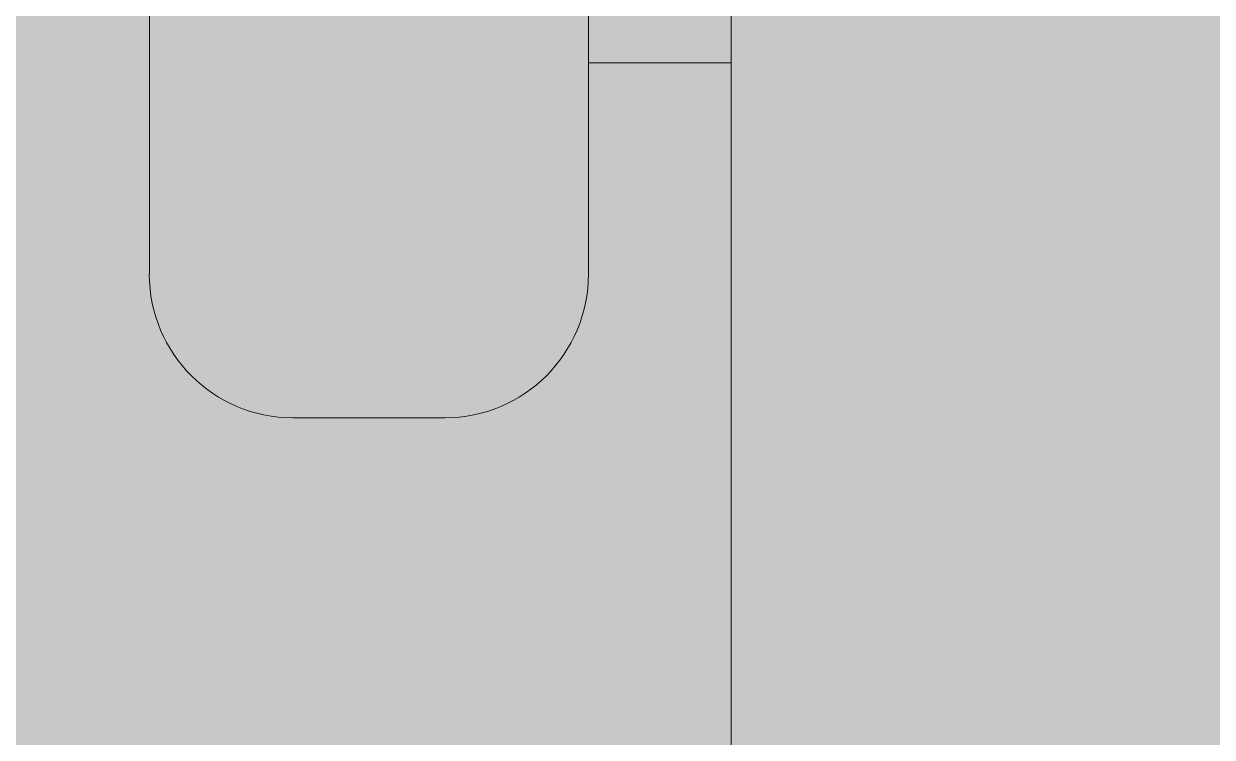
# Model space of a CAD drawing. Extents: x -12260 to 184725, y -29287 to 19916.
# Drawn here: x 41846.3 to 42008.7, y -6589.9 to -6492.4 of the extents above; entities that cross this region are included whole.
import ezdxf
from ezdxf.enums import TextEntityAlignment as Align

# ---------------------------------------------------------------- set-up
doc = ezdxf.new("R2010")
doc.units = 0
doc.header["$LTSCALE"] = 0.25
doc.linetypes.add('DASHDOT', pattern=[25.4, 12.7, -6.35, 0, -6.35])
for name, color, linetype, lineweight in [('01-First Floor-FUR$0$LOADING', 253, 'Continuous', 5), ('01-First Floor-FUR$0$NEW Wall', 166, 'Continuous', 5), ('E-LITE-CIRC-NUMB', 6, 'Continuous', 25), ('E-LITE-CLNG', 150, 'Continuous', 35), ('E-LITE-CLNG-CNDT', 6, 'DASHDOT', 35), ('E-LITE-CTRL', 6, 'Continuous', 25), ('E-LITE-IDEN', 6, 'Continuous', 25)]:
    doc.layers.add(name, color=color, linetype=linetype, lineweight=lineweight)
doc.styles.add('DC_SIMPLEX', font='SIMPLEX.shx', dxfattribs={"width": 0.7})

# ---------------------------------------------------------------- blocks, each defined once
blk = doc.blocks.new('*U216')
h = blk.add_hatch(color=254)
h.dxf.hatch_style = 1
h.paths.add_polyline_path([(-300, 300), (-300, -300), (300, -300), (300, 300)])
edge = h.paths.add_edge_path(flags=16)
edge.add_arc((0, 0), 45, 0, 360)
at = {"layer": 'E-LITE-CIRC-NUMB', "style": 'DC_SIMPLEX', "width": 0.7, "flags": 8}
blk.add_attdef('CIRCUIT', text='', height=200, rotation=0, dxfattribs=at).set_placement((-473.9, 300), align=Align.RIGHT)
at = {"layer": 'E-LITE-CTRL', "style": 'DC_SIMPLEX', "width": 0.7, "flags": 8}
blk.add_attdef('CONTROL', (1118.9, -935), '', height=200, rotation=360, dxfattribs=at)
at = {"layer": 'E-LITE-IDEN', "style": 'DC_SIMPLEX', "width": 0.7, "flags": 8}
blk.add_attdef('TYPE', (460.41, 457.65), '', height=200, rotation=360, dxfattribs=at)
blk = doc.blocks.new('*X334')
at = {"color": 0}
for p, q in [((5, 3), (5, 3)), ((5, 3), (5, 3)), ((5, 3), (5, 3)), ((5, 3), (5, 3)), ((5, 3), (5, 3)), ((5, 3), (5, 3)), ((5, 3), (5, 3)), ((5, 3), (5, 3)), ((5, 3), (5, 3)), ((5, 3), (5, 3)), ((5, 3), (5, 3)), ((5, 3), (5, 3)), ((5, 3), (5, 3)), ((5, 3), (5, 3)), ((5, 3), (5, 3)), ((5, 3), (5, 3)), ((5, 3), (5, 3)), ((5, 3), (5, 3)), ((5, 3), (5, 3)), ((5, 3), (5, 3)), ((5, 3), (5, 3)), ((5, 3), (5, 3)), ((5, 3), (5, 3)), ((5, 3), (5, 3)), ((5, 3), (5, 3)), ((5, 3), (5, 3)), ((5, 3), (5, 3)), ((5, 3), (5, 3)), ((5, 3), (5, 3)), ((5, 3), (5, 3)), ((5, 3), (5, 3)), ((5, 3), (5, 3)), ((5, 3), (5, 3)), ((5, 3), (5, 3)), ((5, 3), (5, 3)), ((5, 3), (5, 3)), ((5, 3), (5, 3)), ((5, 3), (5, 3)), ((5, 3), (5, 3)), ((5, 3), (5, 3)), ((5, 3), (5, 3)), ((5, 3), (5, 3)), ((5, 3), (5, 3)), ((5, 3), (5, 3)), ((5, 3), (5, 3)), ((5, 3), (5, 3)), ((5, 3), (5, 3)), ((5, 3), (5, 3)), ((5, 3), (5, 3)), ((5, 3), (5, 3)), ((5, 3), (5, 3)), ((5, 3), (5, 3)), ((5, 3), (5, 3)), ((5, 3), (5, 3)), ((5, 3), (5, 3)), ((5, 3), (5, 3)), ((5, 3), (5, 3)), ((5, 3), (5, 3)), ((5, 3), (5, 3)), ((5, 3), (5, 3)), ((5, 3), (5, 3)), ((5, 3), (5, 3)), ((5, 3), (5, 3)), ((5, 3), (5, 3)), ((5, 3), (5, 3)), ((5, 3), (5, 3)), ((6, 3), (5, 3)), ((5, 3), (5, 3)), ((6, 3), (5, 3)), ((5, 3), (5, 3)), ((6, 3), (5, 3)), ((5, 3), (5, 3)), ((6, 3), (5, 3)), ((5, 3), (5, 3)), ((5, 3), (5, 3)), ((5, 3), (5, 3)), ((5, 3), (5, 3)), ((5, 3), (5, 3)), ((5, 3), (5, 3)), ((5, 3), (5, 3)), ((5, 3), (5, 3)), ((5, 3), (5, 3)), ((5, 3), (5, 3)), ((5, 3), (5, 3)), ((5, 3), (5, 3)), ((5, 3), (5, 3)), ((5, 3), (5, 3)), ((5, 3), (5, 3)), ((5, 3), (5, 3)), ((5, 3), (5, 3)), ((5, 3), (5, 3)), ((5, 3), (5, 3)), ((5, 3), (5, 3)), ((5, 3), (5, 3)), ((5, 3), (5, 3)), ((5, 3), (5, 3)), ((6, 3), (6, 3)), ((6, 3), (6, 3)), ((6, 3), (6, 3)), ((6, 3), (6, 3)), ((6, 3), (6, 3)), ((6, 3), (6, 3)), ((6, 3), (6, 3)), ((6, 3), (6, 3)), ((6, 3), (6, 3)), ((6, 3), (6, 3)), ((6, 3), (6, 3)), ((6, 3), (6, 3)), ((6, 3), (6, 3)), ((6, 3), (6, 3)), ((6, 3), (6, 3)), ((6, 3), (6, 3)), ((6, 3), (6, 3)), ((6, 3), (6, 3)), ((6, 3), (6, 3)), ((6, 3), (6, 3)), ((6, 3), (6, 3)), ((6, 3), (6, 3)), ((6, 3), (6, 3)), ((6, 3), (6, 3)), ((6, 3), (6, 3)), ((6, 3), (6, 3)), ((6, 3), (6, 3)), ((6, 3), (6, 3)), ((6, 3), (6, 3)), ((6, 3), (6, 3)), ((6, 3), (6, 3)), ((6, 3), (6, 3)), ((6, 3), (6, 3)), ((6, 3), (6, 3)), ((6, 3), (6, 3)), ((6, 3), (6, 3)), ((6, 3), (6, 3)), ((6, 3), (6, 3)), ((6, 3), (6, 3)), ((6, 3), (6, 3)), ((6, 3), (6, 3)), ((6, 3), (6, 3)), ((6, 3), (6, 3)), ((6, 3), (6, 3)), ((6, 3), (6, 3)), ((6, 3), (6, 3)), ((6, 3), (6, 3)), ((6, 3), (6, 3)), ((6, 3), (6, 3)), ((6, 3), (6, 3)), ((6, 3), (6, 3)), ((6, 3), (6, 3)), ((6, 3), (6, 3)), ((6, 3), (6, 3)), ((6, 3), (6, 3)), ((6, 3), (6, 3)), ((6, 3), (6, 3)), ((6, 3), (6, 3)), ((6, 3), (6, 3)), ((6, 3), (6, 3)), ((6, 3), (6, 3)), ((6, 3), (6, 3)), ((6, 3), (6, 3)), ((6, 3), (6, 3)), ((6, 3), (6, 3)), ((6, 3), (6, 3)), ((6, 3), (6, 3)), ((6, 3), (6, 3)), ((6, 3), (6, 3)), ((6, 3), (6, 3)), ((6, 3), (6, 3)), ((6, 3), (6, 3)), ((6, 3), (6, 3)), ((6, 3), (6, 3)), ((6, 3), (6, 3)), ((6, 3), (6, 3)), ((6, 3), (6, 3)), ((6, 3), (6, 3)), ((6, 3), (6, 3)), ((6, 3), (6, 3)), ((6, 3), (6, 3)), ((6, 3), (6, 3)), ((6, 3), (6, 3)), ((6, 3), (6, 3)), ((6, 3), (6, 3)), ((6, 3), (6, 3)), ((6, 3), (6, 3)), ((6, 3), (6, 3)), ((6, 3), (6, 3)), ((6, 3), (6, 3)), ((6, 3), (6, 3)), ((6, 3), (6, 3)), ((6, 3), (6, 3)), ((6, 3), (6, 3)), ((6, 3), (6, 3)), ((6, 3), (6, 3)), ((6, 3), (6, 3)), ((6, 3), (6, 3)), ((6, 3), (6, 3)), ((6, 3), (6, 3)), ((6, 3), (6, 3)), ((6, 3), (6, 3)), ((6, 3), (6, 3)), ((6, 3), (6, 3)), ((6, 3), (6, 3)), ((6, 3), (6, 3)), ((6, 3), (6, 3)), ((6, 3), (6, 3)), ((6, 3), (6, 3)), ((6, 3), (6, 3)), ((6, 3), (6, 3)), ((6, 3), (6, 3)), ((6, 3), (6, 3)), ((6, 3), (6, 3)), ((6, 3), (6, 3)), ((6, 3), (6, 3)), ((6, 3), (6, 3)), ((6, 3), (6, 3)), ((6, 3), (6, 3)), ((6, 3), (6, 3)), ((6, 3), (6, 3)), ((6, 3), (6, 3)), ((6, 3), (6, 3)), ((6, 3), (6, 3)), ((6, 3), (6, 3)), ((6, 3), (6, 3)), ((6, 3), (6, 3)), ((6, 3), (6, 3)), ((6, 3), (6, 3)), ((6, 3), (6, 3)), ((6, 3), (6, 3)), ((6, 3), (6, 3)), ((6, 3), (6, 3)), ((6, 3), (6, 3)), ((6, 3), (6, 3)), ((6, 3), (6, 3)), ((6, 3), (6, 3)), ((6, 3), (6, 3)), ((6, 3), (6, 3)), ((6, 3), (6, 3)), ((6, 3), (6, 3)), ((6, 3), (6, 3)), ((6, 3), (6, 3)), ((6, 3), (6, 3)), ((6, 3), (6, 3)), ((6, 3), (6, 3)), ((6, 3), (6, 3)), ((6, 3), (6, 3)), ((6, 3), (6, 3)), ((6, 3), (6, 3)), ((6, 3), (6, 3)), ((6, 3), (6, 3)), ((6, 3), (6, 3)), ((6, 3), (6, 3)), ((6, 3), (6, 3)), ((6, 3), (6, 3)), ((6, 3), (6, 3)), ((6, 3), (6, 3)), ((6, 3), (6, 3)), ((6, 3), (6, 3)), ((6, 3), (6, 3)), ((6, 3), (6, 3)), ((6, 3), (6, 3)), ((6, 3), (6, 3)), ((6, 3), (6, 3)), ((6, 3), (6, 3)), ((6, 3), (6, 3)), ((6, 3), (6, 3)), ((6, 3), (6, 3)), ((6, 3), (6, 3)), ((6, 3), (6, 3)), ((6, 3), (6, 3)), ((6, 3), (6, 3)), ((6, 3), (6, 3)), ((6, 3), (6, 3)), ((6, 3), (6, 3)), ((6, 3), (6, 3)), ((6, 3), (6, 3)), ((6, 3), (6, 3)), ((6, 3), (6, 3)), ((6, 3), (6, 3)), ((6, 3), (6, 3)), ((6, 3), (6, 3)), ((6, 3), (6, 3)), ((6, 3), (6, 3)), ((6, 3), (6, 3)), ((6, 3), (6, 3)), ((6, 3), (6, 3)), ((6, 3), (6, 3)), ((6, 3), (6, 3)), ((6, 3), (6, 3)), ((6, 3), (6, 3)), ((6, 3), (6, 3)), ((6, 3), (6, 3)), ((6, 3), (6, 3)), ((6, 3), (6, 3)), ((6, 3), (6, 3)), ((6, 3), (6, 3)), ((6, 3), (6, 3)), ((6, 3), (6, 3)), ((6, 3), (6, 3)), ((6, 3), (6, 3)), ((6, 3), (6, 3)), ((6, 3), (6, 3)), ((6, 3), (5, 3)), ((6, 3), (5, 3)), ((6, 3), (5, 3)), ((6, 3), (5, 3)), ((6, 3), (5, 3)), ((6, 3), (6, 3)), ((6, 3), (6, 3)), ((6, 3), (6, 3)), ((6, 3), (6, 3)), ((6, 3), (6, 3)), ((6, 3), (6, 3)), ((6, 3), (6, 3)), ((6, 3), (6, 3)), ((6, 3), (6, 3)), ((6, 3), (6, 3)), ((6, 3), (6, 3)), ((6, 3), (6, 3)), ((6, 3), (6, 3)), ((6, 3), (6, 3)), ((6, 3), (6, 3)), ((6, 3), (6, 3)), ((6, 3), (6, 3)), ((6, 3), (6, 3)), ((6, 3), (6, 3)), ((6, 3), (6, 3)), ((6, 3), (6, 3)), ((6, 3), (6, 3)), ((6, 3), (6, 3)), ((6, 3), (6, 3)), ((6, 3), (6, 3)), ((6, 3), (6, 3)), ((6, 3), (6, 3)), ((6, 3), (6, 3)), ((6, 3), (6, 3)), ((6, 3), (6, 3)), ((6, 3), (6, 3)), ((6, 3), (6, 3)), ((6, 3), (6, 3)), ((6, 3), (6, 3)), ((6, 3), (6, 3)), ((6, 3), (6, 3)), ((6, 3), (6, 3)), ((6, 3), (6, 3)), ((6, 3), (6, 3)), ((6, 3), (6, 3)), ((6, 3), (6, 3)), ((6, 3), (6, 3)), ((6, 3), (6, 3)), ((6, 3), (6, 3)), ((6, 3), (6, 3)), ((6, 3), (6, 3)), ((6, 3), (6, 3)), ((6, 3), (6, 3)), ((6, 3), (6, 3)), ((6, 3), (6, 3)), ((6, 3), (6, 3)), ((6, 3), (6, 3)), ((6, 3), (6, 3)), ((6, 3), (6, 3)), ((6, 3), (6, 3)), ((6, 3), (6, 3)), ((6, 3), (6, 3)), ((6, 3), (6, 3)), ((6, 3), (6, 3)), ((6, 3), (6, 3)), ((6, 3), (6, 3)), ((6, 3), (6, 3)), ((6, 3), (6, 3)), ((6, 3), (6, 3)), ((6, 3), (6, 3)), ((6, 3), (6, 3)), ((6, 3), (6, 3)), ((6, 3), (6, 3)), ((6, 3), (6, 3)), ((6, 3), (6, 3)), ((6, 3), (6, 3)), ((6, 3), (6, 3)), ((6, 3), (6, 3)), ((6, 3), (6, 3)), ((6, 3), (6, 3)), ((6, 3), (6, 3)), ((6, 3), (6, 3)), ((6, 3), (6, 3)), ((6, 3), (6, 3)), ((6, 3), (6, 3)), ((6, 3), (6, 3)), ((6, 3), (6, 3)), ((6, 3), (6, 3)), ((6, 3), (6, 3)), ((6, 3), (6, 3)), ((6, 3), (6, 3)), ((6, 3), (6, 3)), ((6, 3), (6, 3)), ((6, 3), (6, 3)), ((6, 3), (6, 3)), ((6, 3), (6, 3)), ((6, 3), (6, 3)), ((6, 3), (6, 3)), ((6, 3), (6, 3)), ((6, 3), (6, 3)), ((6, 3), (6, 3)), ((6, 3), (6, 3)), ((6, 3), (6, 3)), ((6, 3), (6, 3)), ((6, 3), (6, 3)), ((6, 3), (6, 3)), ((6, 3), (6, 3)), ((6, 3), (6, 3)), ((6, 3), (6, 3)), ((6, 3), (6, 3)), ((6, 3), (6, 3)), ((6, 3), (6, 3)), ((6, 3), (6, 3)), ((6, 3), (6, 3)), ((6, 3), (6, 3)), ((6, 3), (6, 3)), ((6, 3), (6, 3)), ((6, 3), (6, 3)), ((6, 3), (6, 3)), ((6, 3), (6, 3)), ((6, 3), (6, 3)), ((6, 3), (6, 3)), ((6, 3), (6, 3)), ((6, 3), (6, 3)), ((6, 3), (6, 3)), ((6, 3), (6, 3)), ((6, 3), (6, 3)), ((6, 3), (6, 3)), ((6, 3), (6, 3)), ((6, 3), (6, 3)), ((6, 3), (6, 3)), ((6, 3), (6, 3)), ((6, 3), (6, 3)), ((6, 3), (6, 3)), ((6, 3), (6, 3)), ((6, 3), (6, 3)), ((6, 3), (6, 3)), ((6, 3), (6, 3)), ((6, 3), (6, 3)), ((6, 3), (6, 3)), ((6, 3), (6, 3)), ((6, 3), (6, 3)), ((6, 3), (6, 3)), ((6, 3), (6, 3)), ((6, 3), (6, 3)), ((6, 3), (6, 3)), ((6, 3), (6, 3)), ((6, 3), (6, 3)), ((6, 3), (6, 3)), ((6, 3), (6, 3)), ((6, 3), (6, 3)), ((6, 3), (6, 3)), ((6, 3), (6, 3)), ((6, 3), (6, 3)), ((6, 3), (6, 3)), ((6, 3), (6, 3)), ((6, 3), (6, 3)), ((6, 3), (6, 3)), ((6, 3), (6, 3)), ((6, 3), (6, 3)), ((6, 3), (6, 3)), ((6, 3), (6, 3)), ((6, 3), (6, 3)), ((6, 3), (6, 3)), ((6, 3), (6, 3)), ((6, 3), (6, 3)), ((6, 3), (6, 3)), ((6, 3), (6, 3)), ((6, 3), (6, 3)), ((6, 3), (6, 3)), ((6, 3), (6, 3)), ((6, 3), (6, 3)), ((6, 3), (6, 3)), ((6, 3), (6, 3)), ((6, 3), (6, 3)), ((6, 3), (6, 3)), ((6, 3), (6, 3)), ((6, 3), (6, 3)), ((6, 3), (6, 3)), ((6, 3), (6, 3)), ((6, 3), (6, 3)), ((6, 3), (6, 3)), ((6, 3), (6, 3)), ((6, 3), (6, 3)), ((6, 3), (6, 3)), ((6, 3), (6, 3)), ((6, 3), (6, 3)), ((6, 3), (6, 3)), ((6, 3), (6, 3)), ((6, 3), (6, 3)), ((6, 3), (6, 3)), ((6, 3), (6, 3)), ((6, 3), (6, 3)), ((6, 3), (6, 3)), ((6, 3), (6, 3)), ((6, 3), (6, 3)), ((6, 3), (6, 3)), ((6, 3), (6, 3)), ((6, 3), (6, 3)), ((6, 3), (6, 3)), ((6, 3), (6, 3)), ((6, 3), (6, 3)), ((6, 3), (6, 3)), ((6, 3), (6, 3)), ((6, 3), (6, 3)), ((6, 3), (6, 3)), ((6, 3), (6, 3)), ((6, 3), (6, 3)), ((6, 3), (6, 3)), ((6, 3), (6, 3)), ((6, 3), (6, 3)), ((6, 3), (6, 3)), ((6, 3), (6, 3)), ((6, 3), (6, 3)), ((6, 3), (6, 3)), ((6, 3), (6, 3)), ((6, 3), (6, 3)), ((6, 3), (6, 3)), ((6, 3), (6, 3)), ((6, 3), (6, 3)), ((6, 3), (6, 3)), ((6, 3), (6, 3)), ((6, 3), (6, 3)), ((6, 3), (6, 3)), ((6, 3), (6, 3)), ((6, 3), (6, 3)), ((6, 3), (6, 3)), ((6, 3), (6, 3)), ((6, 3), (6, 3)), ((6, 3), (6, 3)), ((6, 3), (6, 3)), ((6, 3), (6, 3)), ((6, 3), (6, 3)), ((6, 3), (6, 3)), ((6, 3), (6, 3)), ((6, 3), (6, 3)), ((6, 3), (6, 3)), ((6, 3), (6, 3)), ((6, 3), (6, 3)), ((6, 3), (6, 3)), ((6, 3), (6, 3)), ((6, 3), (6, 3)), ((6, 3), (6, 3)), ((6, 3), (6, 3)), ((6, 3), (6, 3)), ((6, 3), (6, 3)), ((6, 3), (6, 3)), ((6, 3), (6, 3)), ((6, 3), (6, 3)), ((6, 3), (6, 3)), ((6, 3), (6, 3)), ((6, 3), (6, 3)), ((6, 3), (6, 3)), ((6, 3), (6, 3)), ((6, 3), (6, 3)), ((6, 3), (6, 3)), ((6, 3), (6, 3)), ((6, 3), (6, 3)), ((6, 3), (6, 3)), ((6, 3), (6, 3)), ((6, 3), (6, 3)), ((6, 3), (6, 3)), ((6, 3), (6, 3)), ((6, 3), (6, 3)), ((6, 3), (6, 3)), ((6, 3), (6, 3)), ((6, 3), (6, 3)), ((6, 3), (6, 3)), ((6, 3), (6, 3)), ((6, 3), (6, 3)), ((6, 3), (6, 3)), ((6, 3), (6, 3)), ((6, 3), (6, 3)), ((6, 3), (6, 3)), ((6, 3), (6, 3)), ((6, 3), (6, 3)), ((6, 3), (6, 3)), ((6, 3), (6, 3)), ((6, 3), (6, 3)), ((6, 3), (6, 3)), ((6, 3), (6, 3)), ((6, 3), (6, 3)), ((6, 3), (6, 3)), ((6, 3), (6, 3)), ((6, 3), (6, 3)), ((6, 3), (6, 3)), ((6, 3), (6, 3)), ((6, 3), (6, 3)), ((6, 3), (6, 3)), ((6, 3), (6, 3)), ((6, 3), (6, 3)), ((6, 3), (6, 3)), ((6, 3), (6, 3)), ((6, 3), (6, 3)), ((6, 3), (6, 3)), ((6, 3), (6, 3)), ((6, 3), (6, 3)), ((6, 3), (6, 3)), ((6, 3), (6, 3)), ((6, 3), (6, 3)), ((6, 3), (6, 3)), ((6, 3), (6, 3)), ((6, 3), (6, 3)), ((6, 3), (6, 3)), ((6, 3), (6, 3)), ((6, 3), (6, 3)), ((6, 3), (6, 3)), ((6, 3), (6, 3)), ((6, 3), (6, 3)), ((6, 3), (6, 3)), ((6, 3), (6, 3)), ((6, 3), (6, 3)), ((6, 3), (6, 3)), ((6, 3), (6, 3)), ((6, 3), (6, 3)), ((6, 3), (6, 3)), ((6, 3), (6, 3)), ((6, 3), (6, 3)), ((6, 3), (6, 3)), ((6, 3), (6, 3)), ((6, 3), (6, 3)), ((6, 3), (6, 3))]:
    blk.add_line(p, q, dxfattribs=at)
blk = doc.blocks.new('*X335')
at = {"color": 0}
for p, q in [((13, 1), (13, 1)), ((13, 1), (13, 1)), ((13, 1), (13, 1)), ((13, 1), (13, 1)), ((13, 1), (13, 1)), ((13, 1), (13, 1)), ((13, 1), (13, 1)), ((13, 1), (13, 1)), ((13, 1), (13, 1)), ((13, 1), (13, 1)), ((13, 1), (13, 1)), ((13, 1), (13, 1)), ((13, 1), (13, 1)), ((13, 1), (13, 1)), ((13, 1), (13, 1)), ((13, 1), (14, 1)), ((13, 1), (14, 1)), ((13, 1), (14, 1)), ((13, 1), (13, 1)), ((13, 1), (13, 1)), ((13, 1), (13, 1)), ((13, 1), (13, 1)), ((13, 1), (13, 1)), ((13, 1), (13, 1)), ((13, 1), (13, 1)), ((13, 1), (13, 1)), ((13, 1), (13, 1)), ((13, 1), (13, 1)), ((13, 1), (13, 1)), ((13, 1), (13, 1)), ((13, 1), (13, 1)), ((13, 1), (13, 1)), ((13, 1), (13, 1)), ((13, 1), (13, 1)), ((13, 1), (13, 1)), ((13, 1), (13, 1)), ((13, 1), (13, 1)), ((13, 1), (13, 1)), ((13, 1), (13, 1)), ((13, 1), (13, 1)), ((13, 1), (13, 1)), ((13, 1), (13, 1)), ((13, 1), (13, 1)), ((13, 1), (13, 1)), ((13, 1), (13, 1)), ((13, 1), (13, 1)), ((13, 1), (13, 1)), ((13, 1), (13, 1)), ((13, 1), (13, 1)), ((13, 1), (13, 1)), ((13, 1), (13, 1)), ((13, 1), (13, 1)), ((13, 1), (13, 1)), ((13, 1), (13, 1)), ((13, 1), (13, 1)), ((13, 1), (13, 1)), ((13, 1), (13, 1)), ((13, 1), (13, 1)), ((13, 1), (13, 1)), ((13, 1), (13, 1)), ((13, 1), (13, 1)), ((13, 1), (13, 1)), ((13, 1), (13, 1)), ((13, 1), (13, 1)), ((13, 1), (13, 1)), ((13, 1), (13, 1)), ((13, 1), (13, 1)), ((13, 1), (13, 1)), ((13, 1), (13, 1)), ((13, 1), (13, 1)), ((13, 1), (13, 1)), ((13, 1), (13, 1)), ((13, 1), (13, 1)), ((13, 1), (13, 1)), ((13, 1), (13, 1)), ((13, 1), (13, 1)), ((13, 1), (13, 1)), ((13, 1), (13, 1)), ((13, 1), (13, 1)), ((13, 1), (13, 1)), ((13, 1), (13, 1)), ((13, 1), (13, 1)), ((13, 1), (13, 1)), ((13, 1), (13, 1)), ((13, 1), (13, 1)), ((13, 1), (13, 1)), ((13, 1), (13, 1)), ((13, 1), (13, 1)), ((13, 1), (13, 1)), ((13, 1), (13, 1)), ((13, 1), (13, 1)), ((13, 1), (13, 1)), ((13, 1), (13, 1)), ((13, 1), (13, 1)), ((13, 1), (13, 1)), ((13, 1), (13, 1)), ((13, 1), (13, 1)), ((13, 1), (13, 1)), ((13, 1), (13, 1)), ((13, 1), (13, 1)), ((13, 1), (13, 1)), ((13, 1), (13, 1)), ((13, 1), (13, 1)), ((13, 1), (13, 1)), ((13, 1), (13, 1)), ((13, 1), (13, 1)), ((13, 1), (13, 1)), ((13, 1), (13, 1)), ((13, 1), (13, 1)), ((13, 1), (13, 1)), ((13, 1), (13, 1)), ((13, 1), (13, 1)), ((13, 1), (13, 1)), ((13, 1), (13, 1)), ((13, 1), (13, 1)), ((13, 1), (13, 1)), ((13, 1), (13, 1)), ((13, 1), (13, 1)), ((13, 1), (13, 1)), ((13, 1), (13, 1)), ((13, 1), (13, 1)), ((13, 1), (13, 1)), ((13, 1), (13, 1)), ((13, 1), (14, 1)), ((13, 0), (13, 0)), ((13, 0), (13, 0)), ((13, 0), (13, 0)), ((13, 0), (13, 0)), ((13, 0), (13, 0)), ((13, 0), (13, 0)), ((13, 0), (13, 0)), ((13, 0), (13, 0)), ((13, 0), (13, 0)), ((13, 0), (13, 0)), ((13, 0), (13, 0)), ((13, 0), (13, 0)), ((13, 0), (13, 0)), ((13, 0), (13, 0)), ((13, 0), (13, 0)), ((13, 0), (13, 0)), ((13, 0), (13, 0)), ((13, 0), (13, 0)), ((13, 0), (13, 0)), ((13, 0), (13, 0)), ((13, 0), (13, 0)), ((13, 0), (13, 0)), ((13, 0), (13, 0)), ((13, 0), (13, 0)), ((13, 0), (13, 0)), ((13, 0), (13, 0)), ((13, 0), (13, 0)), ((13, 0), (13, 0)), ((13, 0), (13, 0)), ((13, 0), (13, 0)), ((13, 0), (13, 0)), ((13, 0), (13, 0)), ((13, 0), (13, 0)), ((13, 0), (13, 0)), ((13, 0), (13, 0)), ((13, 0), (13, 0)), ((13, 0), (13, 0)), ((13, 0), (13, 0)), ((13, 0), (13, 0)), ((13, 0), (13, 0)), ((13, 0), (13, 0)), ((13, 0), (13, 0)), ((13, 0), (13, 0)), ((13, 0), (13, 0)), ((13, 0), (13, 0)), ((13, 0), (13, 0)), ((13, 0), (13, 0)), ((13, 0), (13, 0)), ((13, 0), (14, 0)), ((13, 0), (14, 0)), ((13, 0), (13, 0)), ((13, 0), (14, 0)), ((14, 1), (14, 1)), ((14, 1), (14, 1)), ((14, 1), (14, 1)), ((14, 1), (14, 1)), ((14, 1), (14, 1)), ((14, 1), (14, 1)), ((14, 1), (14, 1)), ((14, 1), (14, 1)), ((14, 1), (14, 1)), ((14, 1), (14, 1)), ((14, 1), (14, 1)), ((14, 1), (14, 1)), ((14, 1), (14, 1)), ((14, 1), (14, 1)), ((14, 1), (14, 1)), ((14, 1), (14, 1)), ((14, 1), (14, 1)), ((14, 1), (14, 1)), ((14, 1), (14, 1)), ((14, 1), (14, 1)), ((14, 1), (14, 1)), ((14, 1), (14, 1)), ((14, 1), (14, 1)), ((14, 1), (14, 1)), ((14, 1), (14, 1)), ((14, 1), (14, 1)), ((14, 1), (14, 1)), ((14, 1), (14, 1)), ((14, 1), (14, 1)), ((14, 1), (14, 1)), ((14, 1), (14, 1)), ((14, 1), (14, 1)), ((14, 1), (14, 1)), ((14, 1), (14, 1)), ((14, 1), (14, 1)), ((14, 1), (14, 1)), ((14, 1), (14, 1)), ((14, 1), (14, 1)), ((14, 1), (14, 1)), ((14, 1), (14, 1)), ((14, 1), (14, 1)), ((14, 1), (14, 1)), ((14, 1), (14, 1)), ((14, 1), (14, 1)), ((14, 1), (14, 1)), ((14, 1), (14, 1)), ((14, 1), (14, 1)), ((14, 1), (14, 1)), ((14, 1), (14, 1)), ((14, 1), (14, 1)), ((14, 1), (14, 1)), ((14, 1), (14, 1)), ((14, 1), (14, 1)), ((14, 1), (14, 1)), ((14, 1), (14, 1)), ((14, 1), (14, 1)), ((14, 1), (14, 1)), ((14, 1), (14, 1)), ((14, 1), (14, 1)), ((14, 1), (14, 1)), ((14, 1), (14, 1)), ((14, 1), (14, 1)), ((14, 1), (14, 1)), ((14, 1), (14, 1)), ((14, 1), (14, 1)), ((14, 1), (14, 1)), ((14, 1), (14, 1)), ((14, 1), (14, 1)), ((14, 1), (14, 1)), ((14, 1), (14, 1)), ((14, 1), (14, 1)), ((14, 1), (14, 1)), ((14, 1), (14, 1)), ((14, 1), (14, 1)), ((14, 1), (14, 1)), ((14, 1), (14, 1)), ((14, 1), (14, 1)), ((14, 1), (14, 1)), ((14, 1), (14, 1)), ((14, 1), (14, 1)), ((14, 1), (14, 1)), ((14, 1), (14, 1)), ((14, 1), (14, 1)), ((14, 1), (14, 1)), ((14, 1), (14, 1)), ((14, 1), (14, 1)), ((14, 1), (14, 1)), ((14, 1), (14, 1)), ((14, 1), (14, 1)), ((14, 1), (14, 1)), ((14, 1), (14, 1)), ((14, 1), (14, 1)), ((14, 1), (14, 1)), ((14, 1), (14, 1)), ((14, 0), (14, 0)), ((14, 0), (14, 0)), ((14, 0), (14, 0)), ((14, 0), (14, 0)), ((14, 0), (14, 0)), ((14, 0), (14, 0)), ((14, 0), (14, 0)), ((14, 0), (14, 0)), ((14, 0), (14, 0)), ((14, 0), (14, 0)), ((14, 0), (14, 0)), ((14, 0), (14, 0)), ((14, 0), (14, 0)), ((14, 0), (14, 0)), ((14, 0), (14, 0)), ((14, 0), (14, 0)), ((14, 0), (14, 0)), ((14, 0), (14, 0)), ((14, 0), (14, 0)), ((14, 0), (14, 0)), ((14, 0), (14, 0)), ((14, 0), (14, 0)), ((14, 0), (14, 0)), ((14, 0), (14, 0)), ((14, 0), (14, 0)), ((14, 0), (14, 0)), ((14, 0), (14, 0)), ((14, 0), (14, 0)), ((14, 0), (14, 0)), ((14, 0), (14, 0)), ((14, 0), (14, 0)), ((14, 0), (14, 0)), ((14, 0), (14, 0)), ((14, 0), (14, 0)), ((14, 0), (14, 0)), ((14, 0), (14, 0)), ((14, 0), (14, 0)), ((14, 0), (14, 0)), ((14, 0), (14, 0)), ((14, 0), (14, 0)), ((14, 0), (14, 0)), ((14, 0), (14, 0)), ((14, 0), (14, 0)), ((14, 0), (14, 0)), ((14, 0), (14, 0)), ((14, 0), (14, 0)), ((14, 0), (14, 0)), ((14, 0), (14, 0)), ((13, 0), (13, 0)), ((13, 0), (14, 0)), ((13, 0), (13, 0)), ((13, 0), (14, 0)), ((13, 0), (13, 0)), ((13, 0), (14, 0)), ((13, 0), (13, 0)), ((13, 0), (13, 0)), ((13, 0), (13, 0)), ((13, 0), (13, 0)), ((13, 0), (14, 0)), ((13, 0), (13, 0)), ((13, 0), (14, 0)), ((13, 0), (13, 0)), ((13, 0), (14, 0)), ((13, 0), (13, 0)), ((13, 0), (14, 0)), ((13, 0), (13, 0)), ((13, 0), (14, 0)), ((13, 0), (13, 0)), ((13, 0), (14, 0)), ((13, 0), (13, 0)), ((13, 0), (14, 0)), ((13, 0), (13, 0)), ((13, 0), (13, 0)), ((13, 0), (13, 0)), ((13, 0), (14, 0)), ((13, 0), (13, 0)), ((13, 0), (14, 0)), ((13, 0), (13, 0)), ((13, 0), (14, 0)), ((13, 0), (13, 0)), ((13, 0), (14, 0)), ((13, 0), (13, 0)), ((13, 0), (13, 0)), ((13, 0), (13, 0)), ((13, 0), (13, 0)), ((13, 0), (13, 0)), ((13, 0), (13, 0)), ((13, 0), (13, 0)), ((13, 0), (13, 0)), ((13, 0), (13, 0)), ((13, 0), (13, 0)), ((13, 0), (13, 0)), ((13, 0), (13, 0)), ((13, 0), (13, 0)), ((13, 0), (13, 0)), ((13, 0), (13, 0)), ((13, 0), (13, 0)), ((13, 0), (13, 0)), ((13, 0), (13, 0)), ((13, 0), (13, 0)), ((13, 0), (13, 0)), ((13, 0), (13, 0)), ((13, 0), (13, 0)), ((13, 0), (13, 0)), ((13, 0), (13, 0)), ((13, 0), (13, 0)), ((13, 0), (13, 0)), ((13, 0), (13, 0)), ((13, 0), (13, 0)), ((13, 0), (13, 0)), ((13, 0), (13, 0)), ((13, 0), (13, 0)), ((13, -1), (13, -1)), ((13, -1), (13, -1)), ((13, -1), (13, -1)), ((13, -1), (13, -1)), ((13, -1), (13, -1)), ((13, -1), (14, -1)), ((13, -1), (13, -1)), ((14, 0), (14, 0)), ((14, 0), (14, 0)), ((14, 0), (14, 0)), ((14, 0), (14, 0)), ((14, 0), (14, 0)), ((14, 0), (14, 0)), ((14, 0), (14, 0)), ((14, 0), (14, 0)), ((14, 0), (14, 0)), ((14, 0), (14, 0)), ((14, 0), (14, 0)), ((14, 0), (14, 0)), ((14, 0), (14, 0)), ((14, 0), (14, 0)), ((14, 0), (14, 0)), ((13, 0), (14, 0)), ((14, 0), (14, 0)), ((14, 0), (14, 0)), ((14, 0), (14, 0)), ((14, 0), (14, 0)), ((14, 0), (14, 0)), ((14, 0), (14, 0)), ((14, 0), (14, 0)), ((14, 0), (14, 0)), ((14, 0), (14, 0)), ((14, 0), (14, 0)), ((14, 0), (14, 0)), ((14, 0), (14, 0)), ((14, 0), (14, 0)), ((14, 0), (14, 0)), ((14, 0), (14, 0)), ((14, 0), (14, 0)), ((14, 0), (14, 0)), ((14, 0), (14, 0)), ((14, 0), (14, 0)), ((14, 0), (14, 0)), ((14, 0), (14, 0)), ((14, 0), (14, 0)), ((14, 0), (14, 0)), ((14, 0), (14, 0)), ((14, 0), (14, 0)), ((14, 0), (14, 0)), ((14, 0), (14, 0)), ((14, 0), (14, 0)), ((14, 0), (14, 0)), ((14, 0), (14, 0)), ((14, 0), (14, 0)), ((14, 0), (14, 0)), ((14, 0), (14, 0)), ((14, 0), (14, 0)), ((14, -1), (14, -1)), ((14, -1), (14, -1)), ((14, -1), (14, -1)), ((14, -1), (14, -1)), ((14, -1), (14, -1))]:
    blk.add_line(p, q, dxfattribs=at)
blk = doc.blocks.new('01-First Floor-FUR$0$GF21018-P')
at = {"color": 0}
for p, q in [((0.22049, 0.47563), (0.22049, 0.0675)), ((0.25963, 0.34221), (0.2804, 0.34221)), ((0.24001, 0.32259), (0.24001, 0.14)), ((0.30001, 0.32259), (0.30001, 0.14)), ((0.22049, 0.29372), (0.24001, 0.29372))]:
    blk.add_line(p, q, dxfattribs=at)
for points in [[(0.24001, 0.29372), (0.24001, 0.29372), (0.24001, 0.29372), (0.24001, 0.29372), (0.24001, 0.29372), (0.24001, 0.29372), (0.24001, 0.29372), (0.24001, 0.29372), (0.24001, 0.29372), (0.24001, 0.29372), (0.24001, 0.29372), (0.24001, 0.29372), (0.24001, 0.29372), (0.24001, 0.29372), (0.24001, 0.29372), (0.24001, 0.29372), (0.24001, 0.29372), (0.24001, 0.29372), (0.24001, 0.29372), (0.24001, 0.29372), (0.24001, 0.29372), (0.24001, 0.29372), (0.24001, 0.29372), (0.24001, 0.29372), (0.24001, 0.29372), (0.24001, 0.29372), (0.24001, 0.29372), (0.24001, 0.29372), (0.24001, 0.29372), (0.24001, 0.29372), (0.24001, 0.29372), (0.24001, 0.29372), (0.24001, 0.29372), (0.24001, 0.29372), (0.24001, 0.29372), (0.24001, 0.29372), (0.24001, 0.29372), (0.24001, 0.29372), (0.24001, 0.29372), (0.24001, 0.29372), (0.24001, 0.29372), (0.24001, 0.29372), (0.24001, 0.29372), (0.24001, 0.29372), (0.24001, 0.29372), (0.24001, 0.29372), (0.24001, 0.29372), (0.24001, 0.29372), (0.24001, 0.29372), (0.24001, 0.29372), (0.24001, 0.29372), (0.24001, 0.29372), (0.24001, 0.29372), (0.24001, 0.29372), (0.24001, 0.29372), (0.24001, 0.29372), (0.24001, 0.29372), (0.24001, 0.29372), (0.24001, 0.29372), (0.24001, 0.29372), (0.24001, 0.29372), (0.24001, 0.29372), (0.24001, 0.29372), (0.24001, 0.29372), (0.24001, 0.29372), (0.24001, 0.29372), (0.24001, 0.29372), (0.24001, 0.29372), (0.24001, 0.29372), (0.24001, 0.29372), (0.24001, 0.29372), (0.24001, 0.29372), (0.24001, 0.29372), (0.24001, 0.29372), (0.24001, 0.29372), (0.24001, 0.29372), (0.24001, 0.29372), (0.24001, 0.29372), (0.24001, 0.29372), (0.24001, 0.29372), (0.24001, 0.29372), (0.24001, 0.29372), (0.24001, 0.29372), (0.24001, 0.29372), (0.24001, 0.29372), (0.24001, 0.29372), (0.24001, 0.29372), (0.24001, 0.29372), (0.24001, 0.29372), (0.24001, 0.29372), (0.24001, 0.29372), (0.24001, 0.29372), (0.24001, 0.29372), (0.24001, 0.29372), (0.24001, 0.29372), (0.24001, 0.29372), (0.24001, 0.29372), (0.24001, 0.29372), (0.24001, 0.29372), (0.24001, 0.29372), (0.24001, 0.29372), (0.24001, 0.29372), (0.24001, 0.29372), (0.24001, 0.29372), (0.24001, 0.29372), (0.24001, 0.29372), (0.24001, 0.29372), (0.24001, 0.29372), (0.24001, 0.29372), (0.24001, 0.29372), (0.24001, 0.29372), (0.24001, 0.29372), (0.24001, 0.29372), (0.24001, 0.29372), (0.24001, 0.29372), (0.24001, 0.29372), (0.24001, 0.29372), (0.24001, 0.29372), (0.24001, 0.29372), (0.24001, 0.29372), (0.24001, 0.29372), (0.24001, 0.29372), (0.24001, 0.29372), (0.24001, 0.29372), (0.24001, 0.29372), (0.24001, 0.29372), (0.24001, 0.29372), (0.24001, 0.29372), (0.24001, 0.29372), (0.24001, 0.29372), (0.24001, 0.29372), (0.24001, 0.29372), (0.24001, 0.29372), (0.24001, 0.29372), (0.24001, 0.29372), (0.24001, 0.29372), (0.24001, 0.29372), (0.24001, 0.29372), (0.24001, 0.29372), (0.24001, 0.29372), (0.24001, 0.29372), (0.24001, 0.29372), (0.24001, 0.29372), (0.24001, 0.29372), (0.24001, 0.29372), (0.24001, 0.29372), (0.24001, 0.29372), (0.24001, 0.29372), (0.24001, 0.29372), (0.24001, 0.29372), (0.24001, 0.29372), (0.24001, 0.29372), (0.24001, 0.29372), (0.24001, 0.29372), (0.24001, 0.29372), (0.24001, 0.29372), (0.24001, 0.29372), (0.24001, 0.29372), (0.24001, 0.29372), (0.24001, 0.29372), (0.24001, 0.29372), (0.24001, 0.29372), (0.24001, 0.29372), (0.24001, 0.29372), (0.24001, 0.29372), (0.24001, 0.29372), (0.24001, 0.29372), (0.24001, 0.29372), (0.24001, 0.29372), (0.24001, 0.29372), (0.24001, 0.29372), (0.24001, 0.29372), (0.24001, 0.29372), (0.24001, 0.29372), (0.24001, 0.29372), (0.24001, 0.29372), (0.24001, 0.29372), (0.24001, 0.29372), (0.24001, 0.29372), (0.24001, 0.29372), (0.24001, 0.29372), (0.24001, 0.29372), (0.24001, 0.29372), (0.24001, 0.29372), (0.24001, 0.29372), (0.24001, 0.29372), (0.24001, 0.29372), (0.24001, 0.29372), (0.24001, 0.29372), (0.24001, 0.29372), (0.24001, 0.29372), (0.24001, 0.29372), (0.24001, 0.29372), (0.24001, 0.29372), (0.24001, 0.29372), (0.24001, 0.29372), (0.24001, 0.29372), (0.24001, 0.29372), (0.24001, 0.29372), (0.24001, 0.29372), (0.24001, 0.29372), (0.24001, 0.29372), (0.24001, 0.29372), (0.24001, 0.29372), (0.24001, 0.29372), (0.24001, 0.29372), (0.24001, 0.29372), (0.24001, 0.29372), (0.24001, 0.29372), (0.24001, 0.29372), (0.24001, 0.29372), (0.24001, 0.29372), (0.24001, 0.29372), (0.24001, 0.29372), (0.24001, 0.29372), (0.24001, 0.29372), (0.24001, 0.29372), (0.24001, 0.29372), (0.24001, 0.29372), (0.24001, 0.29372), (0.24001, 0.29372), (0.24001, 0.29372), (0.24001, 0.29372), (0.24001, 0.29372), (0.24001, 0.29372), (0.24001, 0.29372), (0.24001, 0.29372), (0.24001, 0.29372), (0.24001, 0.29372), (0.24001, 0.29372), (0.24001, 0.29372), (0.24001, 0.29372), (0.24001, 0.29372), (0.24001, 0.29372), (0.24001, 0.29372), (0.24001, 0.29372), (0.24001, 0.29372), (0.24001, 0.29372), (0.24001, 0.29372), (0.24001, 0.29372), (0.24001, 0.29372), (0.24001, 0.29372), (0.24001, 0.29372), (0.24001, 0.29372), (0.24001, 0.29372), (0.24001, 0.29372), (0.24001, 0.29372), (0.24001, 0.29372), (0.24001, 0.29372), (0.24001, 0.29372), (0.24001, 0.29372), (0.24001, 0.29372), (0.24001, 0.29372), (0.24001, 0.29372), (0.24001, 0.29372), (0.24001, 0.29372), (0.24001, 0.29372), (0.24001, 0.29372), (0.24001, 0.29372), (0.24001, 0.29372), (0.24001, 0.29372), (0.24001, 0.29372), (0.24001, 0.29372), (0.24001, 0.29372), (0.24001, 0.29372), (0.24001, 0.29372), (0.24001, 0.29372), (0.24001, 0.29372), (0.24001, 0.29372), (0.24001, 0.29372), (0.24001, 0.29372), (0.24001, 0.29372), (0.24001, 0.29372), (0.24001, 0.29372), (0.24001, 0.29372), (0.24001, 0.29372), (0.24001, 0.29372)], [(0.24001, 0.29372), (0.24001, 0.29372), (0.24001, 0.29372), (0.24001, 0.29372), (0.24001, 0.29372), (0.24001, 0.29372), (0.24001, 0.29372), (0.24001, 0.29372), (0.24001, 0.29372), (0.24001, 0.29372), (0.24001, 0.29372), (0.24001, 0.29372), (0.24001, 0.29372), (0.24001, 0.29372), (0.24001, 0.29372), (0.24001, 0.29372), (0.24001, 0.29372), (0.24001, 0.29372), (0.24001, 0.29372), (0.24001, 0.29372), (0.24001, 0.29372), (0.24001, 0.29372), (0.24001, 0.29372), (0.24001, 0.29372), (0.24001, 0.29372), (0.24001, 0.29372), (0.24001, 0.29372), (0.24001, 0.29372), (0.24001, 0.29372), (0.24001, 0.29372), (0.24001, 0.29372), (0.24001, 0.29372), (0.24001, 0.29372), (0.24001, 0.29372), (0.24001, 0.29372), (0.24001, 0.29372), (0.24001, 0.29372), (0.24001, 0.29372), (0.24001, 0.29372), (0.24001, 0.29372), (0.24001, 0.29372), (0.24001, 0.29372), (0.24001, 0.29372), (0.24001, 0.29372), (0.24001, 0.29372), (0.24001, 0.29372), (0.24001, 0.29372), (0.24001, 0.29372), (0.24001, 0.29372), (0.24001, 0.29372), (0.24001, 0.29372), (0.24001, 0.29372), (0.24001, 0.29372), (0.24001, 0.29372), (0.24001, 0.29372), (0.24001, 0.29372), (0.24001, 0.29372), (0.24001, 0.29372), (0.24001, 0.29372), (0.24001, 0.29372), (0.24001, 0.29372), (0.24001, 0.29372), (0.24001, 0.29372), (0.24001, 0.29372), (0.24001, 0.29372), (0.24001, 0.29372), (0.24001, 0.29372), (0.24001, 0.29372), (0.24001, 0.29372), (0.24001, 0.29372), (0.24001, 0.29372), (0.24001, 0.29372), (0.24001, 0.29372), (0.24001, 0.29372), (0.24001, 0.29372), (0.24001, 0.29372), (0.24001, 0.29372), (0.24001, 0.29372), (0.24001, 0.29372), (0.24001, 0.29372), (0.24001, 0.29372), (0.24001, 0.29372), (0.24001, 0.29372), (0.24001, 0.29372), (0.24001, 0.29372), (0.24001, 0.29372), (0.24001, 0.29372), (0.24001, 0.29372), (0.24001, 0.29372), (0.24001, 0.29372), (0.24001, 0.29372), (0.24001, 0.29372), (0.24001, 0.29372), (0.24001, 0.29372), (0.24001, 0.29372), (0.24001, 0.29372), (0.24001, 0.29372), (0.24001, 0.29372), (0.24001, 0.29372), (0.24001, 0.29372), (0.24001, 0.29372), (0.24001, 0.29372), (0.24001, 0.29372), (0.24001, 0.29372), (0.24001, 0.29372), (0.24001, 0.29372), (0.24001, 0.29372), (0.24001, 0.29372), (0.24001, 0.29372), (0.24001, 0.29372), (0.24001, 0.29372), (0.24001, 0.29372), (0.24001, 0.29372), (0.24001, 0.29372), (0.24001, 0.29372), (0.24001, 0.29372), (0.24001, 0.29372), (0.24001, 0.29372), (0.24001, 0.29372), (0.24001, 0.29372), (0.24001, 0.29372), (0.24001, 0.29372), (0.24001, 0.29372), (0.24001, 0.29372), (0.24001, 0.29372), (0.24001, 0.29372), (0.24001, 0.29372), (0.24001, 0.29372), (0.24001, 0.29372), (0.24001, 0.29372), (0.24001, 0.29372), (0.24001, 0.29372), (0.24001, 0.29372), (0.24001, 0.29372), (0.24001, 0.29372), (0.24001, 0.29372), (0.24001, 0.29372), (0.24001, 0.29372), (0.24001, 0.29372), (0.24001, 0.29372), (0.24001, 0.29372), (0.24001, 0.29372), (0.24001, 0.29372), (0.24001, 0.29372), (0.24001, 0.29372), (0.24001, 0.29372), (0.24001, 0.29372), (0.24001, 0.29372), (0.24001, 0.29372), (0.24001, 0.29372), (0.24001, 0.29372), (0.24001, 0.29372), (0.24001, 0.29372), (0.24001, 0.29372), (0.24001, 0.29372), (0.24001, 0.29372), (0.24001, 0.29372), (0.24001, 0.29372), (0.24001, 0.29372), (0.24001, 0.29372), (0.24001, 0.29372), (0.24001, 0.29372), (0.24001, 0.29372), (0.24001, 0.29372), (0.24001, 0.29372), (0.24001, 0.29372), (0.24001, 0.29372), (0.24001, 0.29372), (0.24001, 0.29372), (0.24001, 0.29372), (0.24001, 0.29372), (0.24001, 0.29372), (0.24001, 0.29372), (0.24001, 0.29372), (0.24001, 0.29372), (0.24001, 0.29372), (0.24001, 0.29372), (0.24001, 0.29372), (0.24001, 0.29372), (0.24001, 0.29372), (0.24001, 0.29372), (0.24001, 0.29372), (0.24001, 0.29372), (0.24001, 0.29372), (0.24001, 0.29372), (0.24001, 0.29372), (0.24001, 0.29372), (0.24001, 0.29372), (0.24001, 0.29372), (0.24001, 0.29372), (0.24001, 0.29372), (0.24001, 0.29372), (0.24001, 0.29372), (0.24001, 0.29372), (0.24001, 0.29372), (0.24001, 0.29372), (0.24001, 0.29372), (0.24001, 0.29372), (0.24001, 0.29372), (0.24001, 0.29372), (0.24001, 0.29372), (0.24001, 0.29372), (0.24001, 0.29372), (0.24001, 0.29372), (0.24001, 0.29372), (0.24001, 0.29372), (0.24001, 0.29372), (0.24001, 0.29372), (0.24001, 0.29372), (0.24001, 0.29372), (0.24001, 0.29372), (0.24001, 0.29372), (0.24001, 0.29372), (0.24001, 0.29372), (0.24001, 0.29372), (0.24001, 0.29372), (0.24001, 0.29372), (0.24001, 0.29372), (0.24001, 0.29372)], [(0.24001, 0.29372), (0.24001, 0.29372), (0.24001, 0.29372), (0.24001, 0.29372), (0.24001, 0.29372), (0.24001, 0.29372), (0.24001, 0.29372), (0.24001, 0.29372), (0.24001, 0.29372), (0.24001, 0.29372), (0.24001, 0.29372), (0.24001, 0.29372), (0.24001, 0.29372), (0.24001, 0.29372), (0.24001, 0.29372), (0.24001, 0.29372), (0.24001, 0.29372), (0.24001, 0.29372), (0.24001, 0.29372), (0.24001, 0.29372), (0.24001, 0.29372), (0.24001, 0.29372), (0.24001, 0.29372), (0.24001, 0.29372), (0.24001, 0.29372), (0.24001, 0.29372), (0.24001, 0.29372), (0.24001, 0.29372), (0.24001, 0.29372), (0.24001, 0.29372), (0.24001, 0.29372), (0.24001, 0.29372), (0.24001, 0.29372), (0.24001, 0.29372), (0.24001, 0.29372), (0.24001, 0.29372), (0.24001, 0.29372), (0.24001, 0.29372), (0.24001, 0.29372), (0.24001, 0.29372), (0.24001, 0.29372), (0.24001, 0.29372), (0.24001, 0.29372), (0.24001, 0.29372), (0.24001, 0.29372), (0.24001, 0.29372), (0.24001, 0.29372), (0.24001, 0.29372), (0.24001, 0.29372), (0.24001, 0.29372), (0.24001, 0.29372), (0.24001, 0.29372), (0.24001, 0.29372), (0.24001, 0.29372), (0.24001, 0.29372), (0.24001, 0.29372), (0.24001, 0.29372), (0.24001, 0.29372), (0.24001, 0.29372), (0.24001, 0.29372), (0.24001, 0.29372), (0.24001, 0.29372), (0.24001, 0.29372), (0.24001, 0.29372), (0.24001, 0.29372), (0.24001, 0.29372), (0.24001, 0.29372), (0.24001, 0.29372), (0.24001, 0.29372), (0.24001, 0.29372), (0.24001, 0.29372), (0.24001, 0.29372), (0.24001, 0.29372), (0.24001, 0.29372), (0.24001, 0.29372), (0.24001, 0.29372), (0.24001, 0.29372), (0.24001, 0.29372), (0.24001, 0.29372), (0.24001, 0.29372), (0.24001, 0.29372), (0.24001, 0.29372), (0.24001, 0.29372), (0.24001, 0.29372), (0.24001, 0.29372), (0.24001, 0.29372), (0.24001, 0.29372), (0.24001, 0.29372), (0.24001, 0.29372), (0.24001, 0.29372), (0.24001, 0.29372), (0.24001, 0.29372), (0.24001, 0.29372), (0.24001, 0.29372), (0.24001, 0.29372), (0.24001, 0.29372), (0.24001, 0.29372), (0.24001, 0.29372), (0.24001, 0.29372), (0.24001, 0.29372), (0.24001, 0.29372), (0.24001, 0.29372), (0.24001, 0.29372), (0.24001, 0.29372), (0.24001, 0.29372), (0.24001, 0.29372), (0.24001, 0.29372), (0.24001, 0.29372), (0.24001, 0.29372), (0.24001, 0.29372), (0.24001, 0.29372), (0.24001, 0.29372), (0.24001, 0.29372), (0.24001, 0.29372), (0.24001, 0.29372), (0.24001, 0.29372), (0.24001, 0.29372), (0.24001, 0.29372), (0.24001, 0.29372), (0.24001, 0.29372), (0.24001, 0.29372), (0.24001, 0.29372), (0.24001, 0.29372), (0.24001, 0.29372), (0.24001, 0.29372), (0.24001, 0.29372), (0.24001, 0.29372), (0.24001, 0.29372), (0.24001, 0.29372), (0.24001, 0.29372), (0.24001, 0.29372), (0.24001, 0.29372), (0.24001, 0.29372), (0.24001, 0.29372), (0.24001, 0.29372), (0.24001, 0.29372), (0.24001, 0.29372), (0.24001, 0.29372), (0.24001, 0.29372), (0.24001, 0.29372), (0.24001, 0.29372), (0.24001, 0.29372), (0.24001, 0.29372), (0.24001, 0.29372), (0.24001, 0.29372), (0.24001, 0.29372), (0.24001, 0.29372), (0.24001, 0.29372), (0.24001, 0.29372), (0.24001, 0.29372), (0.24001, 0.29372), (0.24001, 0.29372), (0.24001, 0.29372), (0.24001, 0.29372), (0.24001, 0.29372), (0.24001, 0.29372), (0.24001, 0.29372), (0.24001, 0.29372), (0.24001, 0.29372), (0.24001, 0.29372), (0.24001, 0.29372), (0.24001, 0.29372), (0.24001, 0.29372), (0.24001, 0.29372), (0.24001, 0.29372), (0.24001, 0.29372), (0.24001, 0.29372), (0.24001, 0.29372), (0.24001, 0.29372), (0.24001, 0.29372), (0.24001, 0.29372), (0.24001, 0.29372), (0.24001, 0.29372), (0.24001, 0.29372), (0.24001, 0.29372), (0.24001, 0.29372), (0.24001, 0.29372), (0.24001, 0.29372), (0.24001, 0.29372), (0.24001, 0.29372), (0.24001, 0.29372), (0.24001, 0.29372), (0.24001, 0.29372), (0.24001, 0.29372), (0.24001, 0.29372), (0.24001, 0.29372), (0.24001, 0.29372), (0.24001, 0.29372), (0.24001, 0.29372), (0.24001, 0.29372), (0.24001, 0.29372), (0.24001, 0.29372), (0.24001, 0.29372), (0.24001, 0.29372), (0.24001, 0.29372), (0.24001, 0.29372), (0.24001, 0.29372), (0.24001, 0.29372), (0.24001, 0.29372), (0.24001, 0.29372), (0.24001, 0.29372), (0.24001, 0.29372), (0.24001, 0.29372), (0.24001, 0.29372), (0.24001, 0.29372), (0.24001, 0.29372), (0.24001, 0.29372), (0.24001, 0.29372), (0.24001, 0.29372), (0.24001, 0.29372), (0.24001, 0.29372), (0.24001, 0.29372), (0.24001, 0.29372), (0.24001, 0.29372)]]:
    blk.add_lwpolyline(points, close=True, dxfattribs=at)
for centre, start, end in [((0.25963, 0.32259), 90, 180), ((0.2804, 0.32259), 0, 90)]:
    blk.add_arc(centre, 0.01962, start, end, dxfattribs=at)
at = {"layer": '01-First Floor-FUR$0$NEW Wall', "color": 0, "linetype": 'Continuous'}
for points in [[(0.24001, 0.29372), (0.24001, 0.29372), (0.24001, 0.29372), (0.24001, 0.29372), (0.24001, 0.29372), (0.24001, 0.29372), (0.24001, 0.29372), (0.24001, 0.29372)], [(0.24001, 0.29372), (0.24001, 0.29372), (0.24001, 0.29372), (0.24001, 0.29372), (0.24001, 0.29372), (0.24001, 0.29372), (0.24001, 0.29372)], [(0.24001, 0.29372), (0.24001, 0.29372), (0.24001, 0.29372), (0.24001, 0.29372), (0.24001, 0.29372), (0.24001, 0.29372), (0.24001, 0.29372), (0.24001, 0.29372), (0.24001, 0.29372)], [(0.24001, 0.29372), (0.24001, 0.29372), (0.24001, 0.29372), (0.24001, 0.29372), (0.24001, 0.29372), (0.24001, 0.29372), (0.24001, 0.29372), (0.24001, 0.29372), (0.24001, 0.29372), (0.24001, 0.29372)], [(0.24001, 0.29372), (0.24001, 0.29372), (0.24001, 0.29372), (0.24001, 0.29372), (0.24001, 0.29372), (0.24001, 0.29372), (0.24001, 0.29372), (0.24001, 0.29372), (0.24001, 0.29372), (0.24001, 0.29372), (0.24001, 0.29372), (0.24001, 0.29372), (0.24001, 0.29372), (0.24001, 0.29372), (0.24001, 0.29372)], [(0.24001, 0.29372), (0.24001, 0.29372), (0.24001, 0.29372), (0.24001, 0.29372), (0.24001, 0.29372), (0.24001, 0.29372), (0.24001, 0.29372), (0.24001, 0.29372), (0.24001, 0.29372), (0.24001, 0.29372)], [(0.24001, 0.29372), (0.24001, 0.29372), (0.24001, 0.29372), (0.24001, 0.29372), (0.24001, 0.29372), (0.24001, 0.29372), (0.24001, 0.29372), (0.24001, 0.29372), (0.24001, 0.29372), (0.24001, 0.29372)], [(0.24001, 0.29372), (0.24001, 0.29372), (0.24001, 0.29372), (0.24001, 0.29372), (0.24001, 0.29372), (0.24001, 0.29372), (0.24001, 0.29372), (0.24001, 0.29372), (0.24001, 0.29372), (0.24001, 0.29372)], [(0.24001, 0.29372), (0.24001, 0.29372), (0.24001, 0.29372), (0.24001, 0.29372), (0.24001, 0.29372), (0.24001, 0.29372), (0.24001, 0.29372), (0.24001, 0.29372), (0.24001, 0.29372), (0.24001, 0.29372), (0.24001, 0.29372), (0.24001, 0.29372), (0.24001, 0.29372), (0.24001, 0.29372), (0.24001, 0.29372), (0.24001, 0.29372), (0.24001, 0.29372), (0.24001, 0.29372)], [(0.24001, 0.29372), (0.24001, 0.29372), (0.24001, 0.29372), (0.24001, 0.29372), (0.24001, 0.29372), (0.24001, 0.29372), (0.24001, 0.29372), (0.24001, 0.29372), (0.24001, 0.29372), (0.24001, 0.29372), (0.24001, 0.29372), (0.24001, 0.29372)], [(0.24001, 0.29372), (0.24001, 0.29372), (0.24001, 0.29372), (0.24001, 0.29372), (0.24001, 0.29372), (0.24001, 0.29372), (0.24001, 0.29372)], [(0.24001, 0.29372), (0.24001, 0.29372), (0.24001, 0.29372), (0.24001, 0.29372), (0.24001, 0.29372), (0.24001, 0.29372), (0.24001, 0.29372), (0.24001, 0.29372), (0.24001, 0.29372), (0.24001, 0.29372), (0.24001, 0.29372), (0.24001, 0.29372), (0.24001, 0.29372), (0.24001, 0.29372), (0.24001, 0.29372), (0.24001, 0.29372), (0.24001, 0.29372), (0.24001, 0.29372), (0.24001, 0.29372), (0.24001, 0.29372), (0.24001, 0.29372), (0.24001, 0.29372), (0.24001, 0.29372), (0.24001, 0.29372), (0.24001, 0.29372), (0.24001, 0.29372), (0.24001, 0.29372), (0.24001, 0.29372), (0.24001, 0.29372), (0.24001, 0.29372), (0.24001, 0.29372), (0.24001, 0.29372), (0.24001, 0.29372), (0.24001, 0.29372), (0.24001, 0.29372), (0.24001, 0.29372), (0.24001, 0.29372), (0.24001, 0.29372), (0.24001, 0.29372), (0.24001, 0.29372), (0.24001, 0.29372), (0.24001, 0.29372), (0.24001, 0.29372), (0.24001, 0.29372), (0.24001, 0.29372), (0.24001, 0.29372), (0.24001, 0.29372), (0.24001, 0.29372), (0.24001, 0.29372), (0.24001, 0.29372), (0.24001, 0.29372), (0.24001, 0.29372), (0.24001, 0.29372), (0.24001, 0.29372), (0.24001, 0.29372), (0.24001, 0.29372), (0.24001, 0.29372), (0.24001, 0.29372), (0.24001, 0.29372), (0.24001, 0.29372), (0.24001, 0.29372), (0.24001, 0.29372), (0.24001, 0.29372), (0.24001, 0.29372), (0.24001, 0.29372), (0.24001, 0.29372), (0.24001, 0.29372), (0.24001, 0.29372), (0.24001, 0.29372), (0.24001, 0.29372), (0.24001, 0.29372), (0.24001, 0.29372), (0.24001, 0.29372), (0.24001, 0.29372), (0.24001, 0.29372), (0.24001, 0.29372), (0.24001, 0.29372), (0.24001, 0.29372), (0.24001, 0.29372), (0.24001, 0.29372), (0.24001, 0.29372), (0.24001, 0.29372), (0.24001, 0.29372), (0.24001, 0.29372), (0.24001, 0.29372), (0.24001, 0.29372), (0.24001, 0.29372), (0.24001, 0.29372), (0.24001, 0.29372), (0.24001, 0.29372), (0.24001, 0.29372), (0.24001, 0.29372), (0.24001, 0.29372), (0.24001, 0.29372), (0.24001, 0.29372), (0.24001, 0.29372), (0.24001, 0.29372), (0.24001, 0.29372), (0.24001, 0.29372), (0.24001, 0.29372), (0.24001, 0.29372), (0.24001, 0.29372), (0.24001, 0.29372), (0.24001, 0.29372), (0.24001, 0.29372), (0.24001, 0.29372), (0.24001, 0.29372), (0.24001, 0.29372), (0.24001, 0.29372), (0.24001, 0.29372), (0.24001, 0.29372)], [(0.24001, 0.29372), (0.24001, 0.29372), (0.24001, 0.29372), (0.24001, 0.29372), (0.24001, 0.29372), (0.24001, 0.29372), (0.24001, 0.29372), (0.24001, 0.29372), (0.24001, 0.29372), (0.24001, 0.29372), (0.24001, 0.29372), (0.24001, 0.29372), (0.24001, 0.29372), (0.24001, 0.29372), (0.24001, 0.29372), (0.24001, 0.29372), (0.24001, 0.29372)], [(0.24001, 0.29372), (0.24001, 0.29372), (0.24001, 0.29372), (0.24001, 0.29372), (0.24001, 0.29372), (0.24001, 0.29372), (0.24001, 0.29372), (0.24001, 0.29372), (0.24001, 0.29372), (0.24001, 0.29372), (0.24001, 0.29372), (0.24001, 0.29372), (0.24001, 0.29372), (0.24001, 0.29372), (0.24001, 0.29372), (0.24001, 0.29372), (0.24001, 0.29372), (0.24001, 0.29372), (0.24001, 0.29372), (0.24001, 0.29372), (0.24001, 0.29372), (0.24001, 0.29372), (0.24001, 0.29372), (0.24001, 0.29372), (0.24001, 0.29372), (0.24001, 0.29372), (0.24001, 0.29372), (0.24001, 0.29372), (0.24001, 0.29372), (0.24001, 0.29372), (0.24001, 0.29372), (0.24001, 0.29372), (0.24001, 0.29372), (0.24001, 0.29372), (0.24001, 0.29372), (0.24001, 0.29372), (0.24001, 0.29372), (0.24001, 0.29372), (0.24001, 0.29372), (0.24001, 0.29372), (0.24001, 0.29372), (0.24001, 0.29372), (0.24001, 0.29372), (0.24001, 0.29372), (0.24001, 0.29372), (0.24001, 0.29372), (0.24001, 0.29372), (0.24001, 0.29372), (0.24001, 0.29372), (0.24001, 0.29372), (0.24001, 0.29372), (0.24001, 0.29372), (0.24001, 0.29372), (0.24001, 0.29372), (0.24001, 0.29372), (0.24001, 0.29372), (0.24001, 0.29372), (0.24001, 0.29372), (0.24001, 0.29372), (0.24001, 0.29372), (0.24001, 0.29372), (0.24001, 0.29372), (0.24001, 0.29372), (0.24001, 0.29372), (0.24001, 0.29372), (0.24001, 0.29372), (0.24001, 0.29372), (0.24001, 0.29372), (0.24001, 0.29372), (0.24001, 0.29372), (0.24001, 0.29372), (0.24001, 0.29372), (0.24001, 0.29372), (0.24001, 0.29372), (0.24001, 0.29372), (0.24001, 0.29372), (0.24001, 0.29372), (0.24001, 0.29372), (0.24001, 0.29372), (0.24001, 0.29372), (0.24001, 0.29372), (0.24001, 0.29372), (0.24001, 0.29372), (0.24001, 0.29372), (0.24001, 0.29372), (0.24001, 0.29372), (0.24001, 0.29372), (0.24001, 0.29372), (0.24001, 0.29372)], [(0.24001, 0.29372), (0.24001, 0.29372), (0.24001, 0.29372), (0.24001, 0.29372), (0.24001, 0.29372), (0.24001, 0.29372), (0.24001, 0.29372), (0.24001, 0.29372), (0.24001, 0.29372), (0.24001, 0.29372), (0.24001, 0.29372), (0.24001, 0.29372), (0.24001, 0.29372), (0.24001, 0.29372), (0.24001, 0.29372), (0.24001, 0.29372), (0.24001, 0.29372), (0.24001, 0.29372), (0.24001, 0.29372), (0.24001, 0.29372), (0.24001, 0.29372), (0.24001, 0.29372), (0.24001, 0.29372), (0.24001, 0.29372), (0.24001, 0.29372), (0.24001, 0.29372), (0.24001, 0.29372), (0.24001, 0.29372), (0.24001, 0.29372), (0.24001, 0.29372), (0.24001, 0.29372), (0.24001, 0.29372), (0.24001, 0.29372), (0.24001, 0.29372), (0.24001, 0.29372), (0.24001, 0.29372), (0.24001, 0.29372), (0.24001, 0.29372), (0.24001, 0.29372), (0.24001, 0.29372), (0.24001, 0.29372), (0.24001, 0.29372), (0.24001, 0.29372), (0.24001, 0.29372), (0.24001, 0.29372), (0.24001, 0.29372), (0.24001, 0.29372), (0.24001, 0.29372), (0.24001, 0.29372), (0.24001, 0.29372), (0.24001, 0.29372), (0.24001, 0.29372), (0.24001, 0.29372), (0.24001, 0.29372)]]:
    blk.add_lwpolyline(points, dxfattribs=at)
at = {"color": 0}
for name, xscale, yscale, zscale in [('*X334', 8.59375e-11, 8.59375e-11, 8.59375e-11), ('*X335', 5.5e-11, 5.5e-11, 5.5e-11)]:
    blk.add_blockref(name, (0.24001, 0.29372), dxfattribs=dict(at, xscale=xscale, yscale=yscale, zscale=zscale))
blk = doc.blocks.new('01-First Floor-FUR')
at = {"layer": '01-First Floor-FUR$0$LOADING', "extrusion": (2.24021e-05, 7.77426e-06, 1), "xscale": 1000, "yscale": 1000, "zscale": 1000, "rotation": 179.9985892349693}
blk.add_blockref('01-First Floor-FUR$0$GF21018-P', (42163.48, -6204.02, 0.83), dxfattribs=at)

msp = doc.modelspace()

# ---------------------------------------------------------------- block references
at = {"layer": 'E-LITE-CLNG', "xscale": -1}
msp.add_blockref('*U216', (41866.24, -6721.87, -0.1), dxfattribs=at)
at = {"layer": 'E-LITE-CLNG-CNDT'}
msp.add_blockref('01-First Floor-FUR', (0, 0), dxfattribs=at)

doc.saveas('drawing.dxf')
